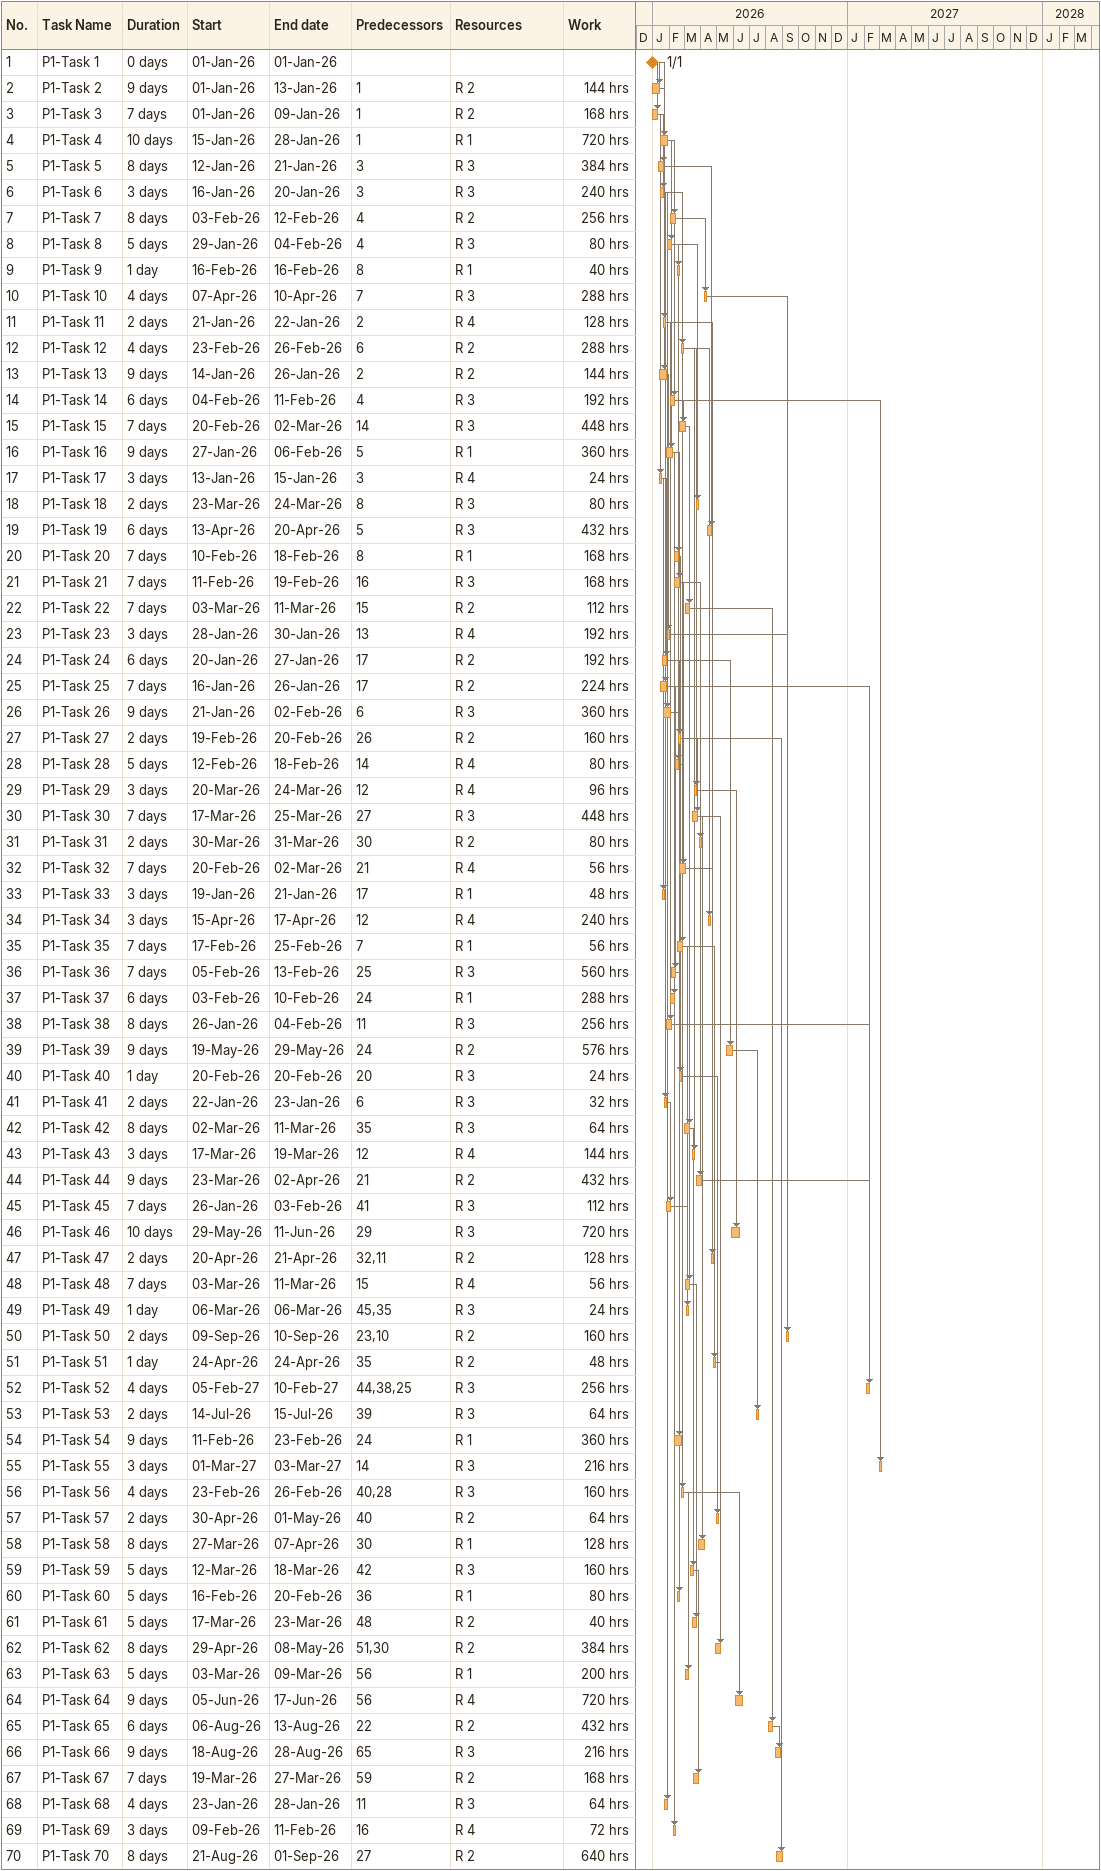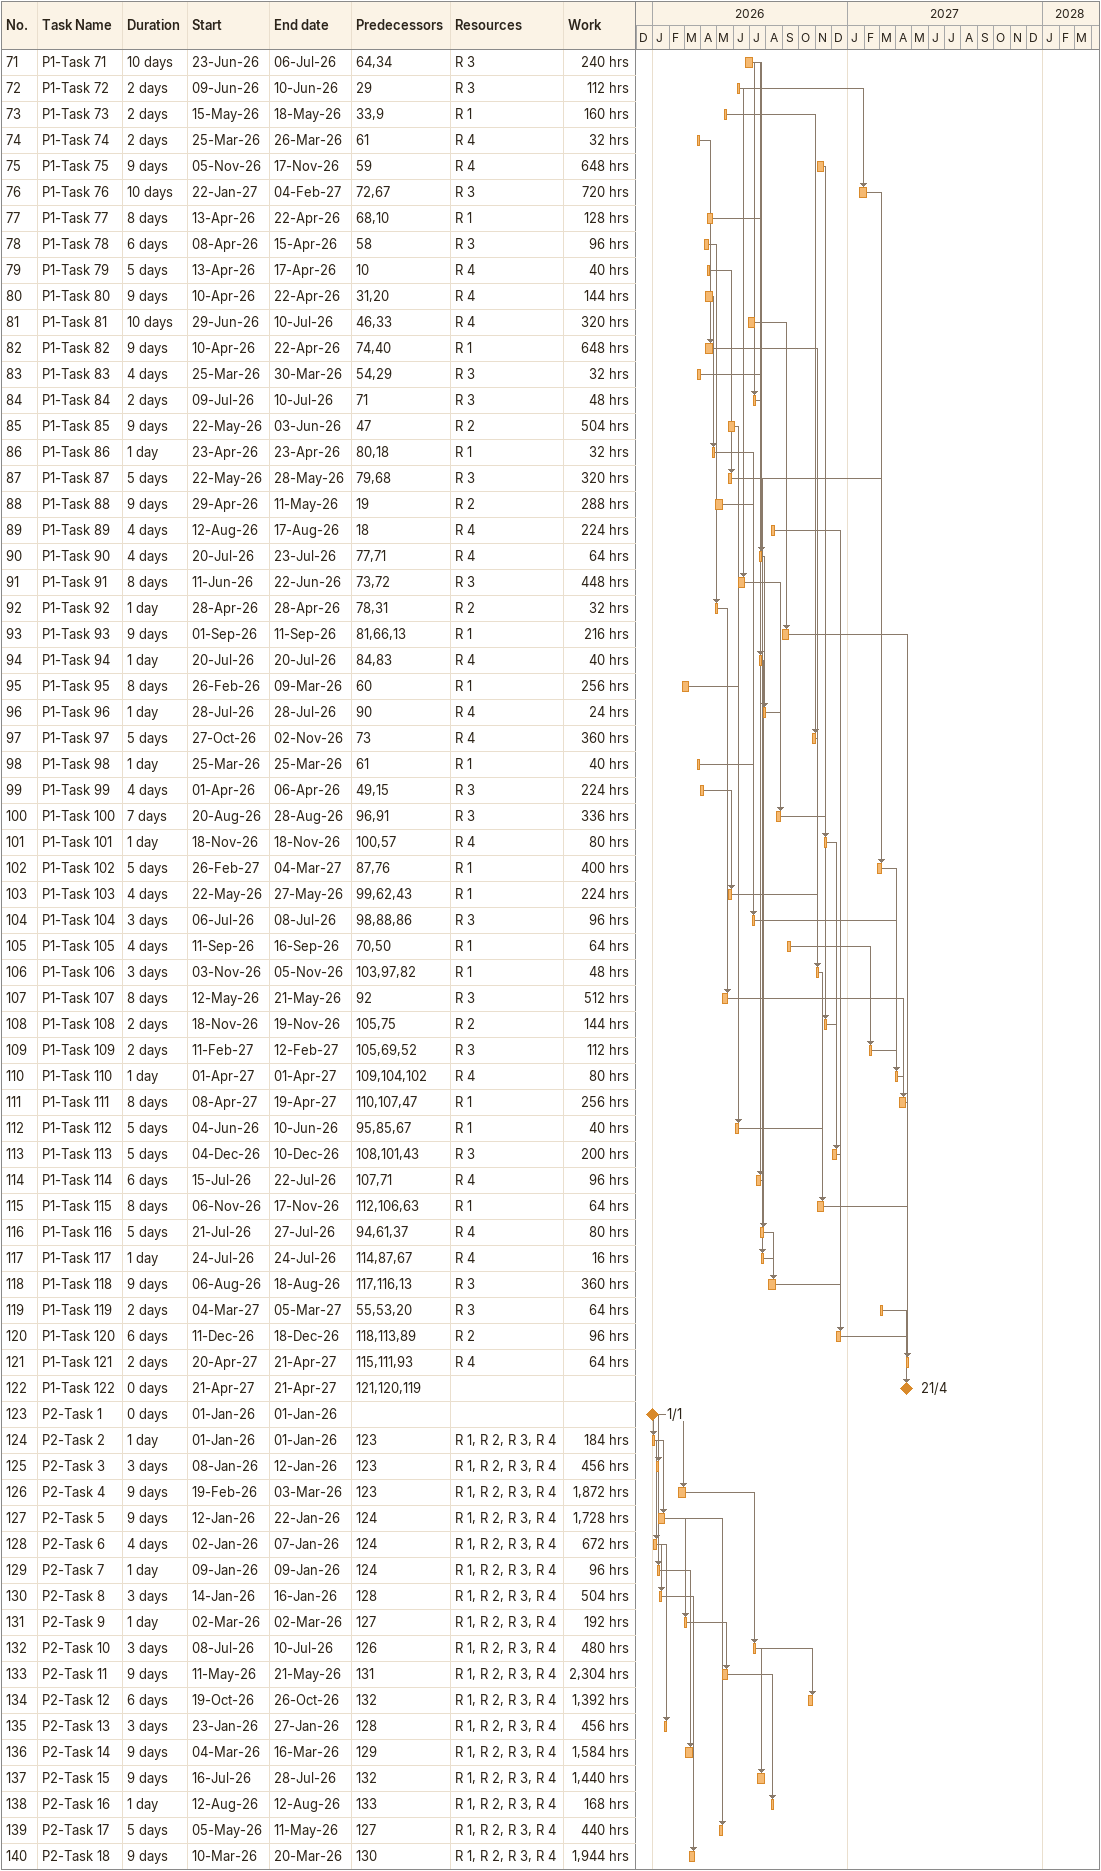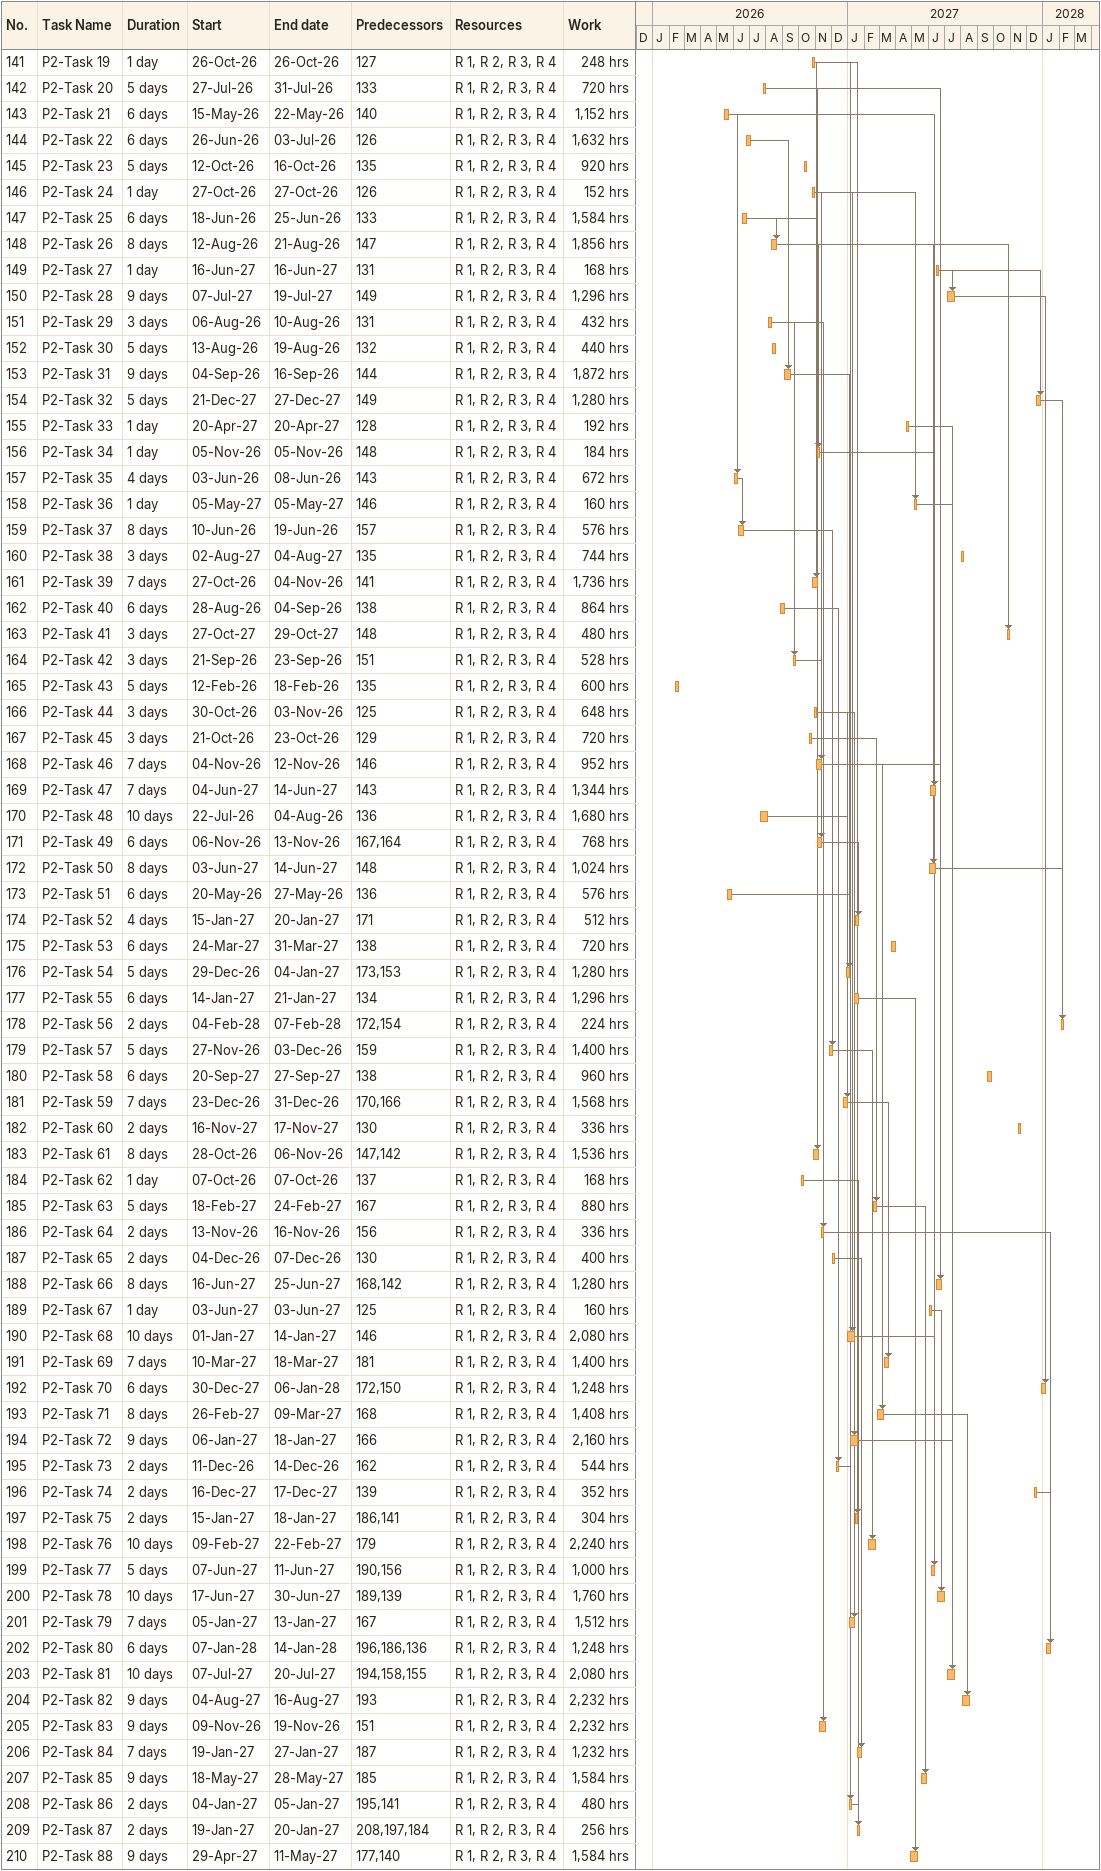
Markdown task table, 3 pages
| ID | Task | Duration | Start | Finish | Predecessors | Resources | Work (h) |
|---|---|---|---|---|---|---|---|
| 1 | P1-Task 1 | 0d | 2026-01-01 | 2026-01-01 |  |  |  |
| 2 | P1-Task 2 | 9d | 2026-01-01 | 2026-01-13 | 1 | R 2 | 144 |
| 3 | P1-Task 3 | 7d | 2026-01-01 | 2026-01-09 | 1 | R 2 | 168 |
| 4 | P1-Task 4 | 10d | 2026-01-15 | 2026-01-28 | 1 | R 1 | 720 |
| 5 | P1-Task 5 | 8d | 2026-01-12 | 2026-01-21 | 3 | R 3 | 384 |
| 6 | P1-Task 6 | 3d | 2026-01-16 | 2026-01-20 | 3 | R 3 | 240 |
| 7 | P1-Task 7 | 8d | 2026-02-03 | 2026-02-12 | 4 | R 2 | 256 |
| 8 | P1-Task 8 | 5d | 2026-01-29 | 2026-02-04 | 4 | R 3 | 80 |
| 9 | P1-Task 9 | 1d | 2026-02-16 | 2026-02-16 | 8 | R 1 | 40 |
| 10 | P1-Task 10 | 4d | 2026-04-07 | 2026-04-10 | 7 | R 3 | 288 |
| 11 | P1-Task 11 | 2d | 2026-01-21 | 2026-01-22 | 2 | R 4 | 128 |
| 12 | P1-Task 12 | 4d | 2026-02-23 | 2026-02-26 | 6 | R 2 | 288 |
| 13 | P1-Task 13 | 9d | 2026-01-14 | 2026-01-26 | 2 | R 2 | 144 |
| 14 | P1-Task 14 | 6d | 2026-02-04 | 2026-02-11 | 4 | R 3 | 192 |
| 15 | P1-Task 15 | 7d | 2026-02-20 | 2026-03-02 | 14 | R 3 | 448 |
| 16 | P1-Task 16 | 9d | 2026-01-27 | 2026-02-06 | 5 | R 1 | 360 |
| 17 | P1-Task 17 | 3d | 2026-01-13 | 2026-01-15 | 3 | R 4 | 24 |
| 18 | P1-Task 18 | 2d | 2026-03-23 | 2026-03-24 | 8 | R 3 | 80 |
| 19 | P1-Task 19 | 6d | 2026-04-13 | 2026-04-20 | 5 | R 3 | 432 |
| 20 | P1-Task 20 | 7d | 2026-02-10 | 2026-02-18 | 8 | R 1 | 168 |
| 21 | P1-Task 21 | 7d | 2026-02-11 | 2026-02-19 | 16 | R 3 | 168 |
| 22 | P1-Task 22 | 7d | 2026-03-03 | 2026-03-11 | 15 | R 2 | 112 |
| 23 | P1-Task 23 | 3d | 2026-01-28 | 2026-01-30 | 13 | R 4 | 192 |
| 24 | P1-Task 24 | 6d | 2026-01-20 | 2026-01-27 | 17 | R 2 | 192 |
| 25 | P1-Task 25 | 7d | 2026-01-16 | 2026-01-26 | 17 | R 2 | 224 |
| 26 | P1-Task 26 | 9d | 2026-01-21 | 2026-02-02 | 6 | R 3 | 360 |
| 27 | P1-Task 27 | 2d | 2026-02-19 | 2026-02-20 | 26 | R 2 | 160 |
| 28 | P1-Task 28 | 5d | 2026-02-12 | 2026-02-18 | 14 | R 4 | 80 |
| 29 | P1-Task 29 | 3d | 2026-03-20 | 2026-03-24 | 12 | R 4 | 96 |
| 30 | P1-Task 30 | 7d | 2026-03-17 | 2026-03-25 | 27 | R 3 | 448 |
| 31 | P1-Task 31 | 2d | 2026-03-30 | 2026-03-31 | 30 | R 2 | 80 |
| 32 | P1-Task 32 | 7d | 2026-02-20 | 2026-03-02 | 21 | R 4 | 56 |
| 33 | P1-Task 33 | 3d | 2026-01-19 | 2026-01-21 | 17 | R 1 | 48 |
| 34 | P1-Task 34 | 3d | 2026-04-15 | 2026-04-17 | 12 | R 4 | 240 |
| 35 | P1-Task 35 | 7d | 2026-02-17 | 2026-02-25 | 7 | R 1 | 56 |
| 36 | P1-Task 36 | 7d | 2026-02-05 | 2026-02-13 | 25 | R 3 | 560 |
| 37 | P1-Task 37 | 6d | 2026-02-03 | 2026-02-10 | 24 | R 1 | 288 |
| 38 | P1-Task 38 | 8d | 2026-01-26 | 2026-02-04 | 11 | R 3 | 256 |
| 39 | P1-Task 39 | 9d | 2026-05-19 | 2026-05-29 | 24 | R 2 | 576 |
| 40 | P1-Task 40 | 1d | 2026-02-20 | 2026-02-20 | 20 | R 3 | 24 |
| 41 | P1-Task 41 | 2d | 2026-01-22 | 2026-01-23 | 6 | R 3 | 32 |
| 42 | P1-Task 42 | 8d | 2026-03-02 | 2026-03-11 | 35 | R 3 | 64 |
| 43 | P1-Task 43 | 3d | 2026-03-17 | 2026-03-19 | 12 | R 4 | 144 |
| 44 | P1-Task 44 | 9d | 2026-03-23 | 2026-04-02 | 21 | R 2 | 432 |
| 45 | P1-Task 45 | 7d | 2026-01-26 | 2026-02-03 | 41 | R 3 | 112 |
| 46 | P1-Task 46 | 10d | 2026-05-29 | 2026-06-11 | 29 | R 3 | 720 |
| 47 | P1-Task 47 | 2d | 2026-04-20 | 2026-04-21 | 32, 11 | R 2 | 128 |
| 48 | P1-Task 48 | 7d | 2026-03-03 | 2026-03-11 | 15 | R 4 | 56 |
| 49 | P1-Task 49 | 1d | 2026-03-06 | 2026-03-06 | 45, 35 | R 3 | 24 |
| 50 | P1-Task 50 | 2d | 2026-09-09 | 2026-09-10 | 23, 10 | R 2 | 160 |
| 51 | P1-Task 51 | 1d | 2026-04-24 | 2026-04-24 | 35 | R 2 | 48 |
| 52 | P1-Task 52 | 4d | 2027-02-05 | 2027-02-10 | 44, 38, 25 | R 3 | 256 |
| 53 | P1-Task 53 | 2d | 2026-07-14 | 2026-07-15 | 39 | R 3 | 64 |
| 54 | P1-Task 54 | 9d | 2026-02-11 | 2026-02-23 | 24 | R 1 | 360 |
| 55 | P1-Task 55 | 3d | 2027-03-01 | 2027-03-03 | 14 | R 3 | 216 |
| 56 | P1-Task 56 | 4d | 2026-02-23 | 2026-02-26 | 40, 28 | R 3 | 160 |
| 57 | P1-Task 57 | 2d | 2026-04-30 | 2026-05-01 | 40 | R 2 | 64 |
| 58 | P1-Task 58 | 8d | 2026-03-27 | 2026-04-07 | 30 | R 1 | 128 |
| 59 | P1-Task 59 | 5d | 2026-03-12 | 2026-03-18 | 42 | R 3 | 160 |
| 60 | P1-Task 60 | 5d | 2026-02-16 | 2026-02-20 | 36 | R 1 | 80 |
| 61 | P1-Task 61 | 5d | 2026-03-17 | 2026-03-23 | 48 | R 2 | 40 |
| 62 | P1-Task 62 | 8d | 2026-04-29 | 2026-05-08 | 51, 30 | R 2 | 384 |
| 63 | P1-Task 63 | 5d | 2026-03-03 | 2026-03-09 | 56 | R 1 | 200 |
| 64 | P1-Task 64 | 9d | 2026-06-05 | 2026-06-17 | 56 | R 4 | 720 |
| 65 | P1-Task 65 | 6d | 2026-08-06 | 2026-08-13 | 22 | R 2 | 432 |
| 66 | P1-Task 66 | 9d | 2026-08-18 | 2026-08-28 | 65 | R 3 | 216 |
| 67 | P1-Task 67 | 7d | 2026-03-19 | 2026-03-27 | 59 | R 2 | 168 |
| 68 | P1-Task 68 | 4d | 2026-01-23 | 2026-01-28 | 11 | R 3 | 64 |
| 69 | P1-Task 69 | 3d | 2026-02-09 | 2026-02-11 | 16 | R 4 | 72 |
| 70 | P1-Task 70 | 8d | 2026-08-21 | 2026-09-01 | 27 | R 2 | 640 |
| 71 | P1-Task 71 | 10d | 2026-06-23 | 2026-07-06 | 64, 34 | R 3 | 240 |
| 72 | P1-Task 72 | 2d | 2026-06-09 | 2026-06-10 | 29 | R 3 | 112 |
| 73 | P1-Task 73 | 2d | 2026-05-15 | 2026-05-18 | 33, 9 | R 1 | 160 |
| 74 | P1-Task 74 | 2d | 2026-03-25 | 2026-03-26 | 61 | R 4 | 32 |
| 75 | P1-Task 75 | 9d | 2026-11-05 | 2026-11-17 | 59 | R 4 | 648 |
| 76 | P1-Task 76 | 10d | 2027-01-22 | 2027-02-04 | 72, 67 | R 3 | 720 |
| 77 | P1-Task 77 | 8d | 2026-04-13 | 2026-04-22 | 68, 10 | R 1 | 128 |
| 78 | P1-Task 78 | 6d | 2026-04-08 | 2026-04-15 | 58 | R 3 | 96 |
| 79 | P1-Task 79 | 5d | 2026-04-13 | 2026-04-17 | 10 | R 4 | 40 |
| 80 | P1-Task 80 | 9d | 2026-04-10 | 2026-04-22 | 31, 20 | R 4 | 144 |
| 81 | P1-Task 81 | 10d | 2026-06-29 | 2026-07-10 | 46, 33 | R 4 | 320 |
| 82 | P1-Task 82 | 9d | 2026-04-10 | 2026-04-22 | 74, 40 | R 1 | 648 |
| 83 | P1-Task 83 | 4d | 2026-03-25 | 2026-03-30 | 54, 29 | R 3 | 32 |
| 84 | P1-Task 84 | 2d | 2026-07-09 | 2026-07-10 | 71 | R 3 | 48 |
| 85 | P1-Task 85 | 9d | 2026-05-22 | 2026-06-03 | 47 | R 2 | 504 |
| 86 | P1-Task 86 | 1d | 2026-04-23 | 2026-04-23 | 80, 18 | R 1 | 32 |
| 87 | P1-Task 87 | 5d | 2026-05-22 | 2026-05-28 | 79, 68 | R 3 | 320 |
| 88 | P1-Task 88 | 9d | 2026-04-29 | 2026-05-11 | 19 | R 2 | 288 |
| 89 | P1-Task 89 | 4d | 2026-08-12 | 2026-08-17 | 18 | R 4 | 224 |
| 90 | P1-Task 90 | 4d | 2026-07-20 | 2026-07-23 | 77, 71 | R 4 | 64 |
| 91 | P1-Task 91 | 8d | 2026-06-11 | 2026-06-22 | 73, 72 | R 3 | 448 |
| 92 | P1-Task 92 | 1d | 2026-04-28 | 2026-04-28 | 78, 31 | R 2 | 32 |
| 93 | P1-Task 93 | 9d | 2026-09-01 | 2026-09-11 | 81, 66, 13 | R 1 | 216 |
| 94 | P1-Task 94 | 1d | 2026-07-20 | 2026-07-20 | 84, 83 | R 4 | 40 |
| 95 | P1-Task 95 | 8d | 2026-02-26 | 2026-03-09 | 60 | R 1 | 256 |
| 96 | P1-Task 96 | 1d | 2026-07-28 | 2026-07-28 | 90 | R 4 | 24 |
| 97 | P1-Task 97 | 5d | 2026-10-27 | 2026-11-02 | 73 | R 4 | 360 |
| 98 | P1-Task 98 | 1d | 2026-03-25 | 2026-03-25 | 61 | R 1 | 40 |
| 99 | P1-Task 99 | 4d | 2026-04-01 | 2026-04-06 | 49, 15 | R 3 | 224 |
| 100 | P1-Task 100 | 7d | 2026-08-20 | 2026-08-28 | 96, 91 | R 3 | 336 |
| 101 | P1-Task 101 | 1d | 2026-11-18 | 2026-11-18 | 100, 57 | R 4 | 80 |
| 102 | P1-Task 102 | 5d | 2027-02-26 | 2027-03-04 | 87, 76 | R 1 | 400 |
| 103 | P1-Task 103 | 4d | 2026-05-22 | 2026-05-27 | 99, 62, 43 | R 1 | 224 |
| 104 | P1-Task 104 | 3d | 2026-07-06 | 2026-07-08 | 98, 88, 86 | R 3 | 96 |
| 105 | P1-Task 105 | 4d | 2026-09-11 | 2026-09-16 | 70, 50 | R 1 | 64 |
| 106 | P1-Task 106 | 3d | 2026-11-03 | 2026-11-05 | 103, 97, 82 | R 1 | 48 |
| 107 | P1-Task 107 | 8d | 2026-05-12 | 2026-05-21 | 92 | R 3 | 512 |
| 108 | P1-Task 108 | 2d | 2026-11-18 | 2026-11-19 | 105, 75 | R 2 | 144 |
| 109 | P1-Task 109 | 2d | 2027-02-11 | 2027-02-12 | 105, 69, 52 | R 3 | 112 |
| 110 | P1-Task 110 | 1d | 2027-04-01 | 2027-04-01 | 109, 104, 102 | R 4 | 80 |
| 111 | P1-Task 111 | 8d | 2027-04-08 | 2027-04-19 | 110, 107, 47 | R 1 | 256 |
| 112 | P1-Task 112 | 5d | 2026-06-04 | 2026-06-10 | 95, 85, 67 | R 1 | 40 |
| 113 | P1-Task 113 | 5d | 2026-12-04 | 2026-12-10 | 108, 101, 43 | R 3 | 200 |
| 114 | P1-Task 114 | 6d | 2026-07-15 | 2026-07-22 | 107, 71 | R 4 | 96 |
| 115 | P1-Task 115 | 8d | 2026-11-06 | 2026-11-17 | 112, 106, 63 | R 1 | 64 |
| 116 | P1-Task 116 | 5d | 2026-07-21 | 2026-07-27 | 94, 61, 37 | R 4 | 80 |
| 117 | P1-Task 117 | 1d | 2026-07-24 | 2026-07-24 | 114, 87, 67 | R 4 | 16 |
| 118 | P1-Task 118 | 9d | 2026-08-06 | 2026-08-18 | 117, 116, 13 | R 3 | 360 |
| 119 | P1-Task 119 | 2d | 2027-03-04 | 2027-03-05 | 55, 53, 20 | R 3 | 64 |
| 120 | P1-Task 120 | 6d | 2026-12-11 | 2026-12-18 | 118, 113, 89 | R 2 | 96 |
| 121 | P1-Task 121 | 2d | 2027-04-20 | 2027-04-21 | 115, 111, 93 | R 4 | 64 |
| 122 | P1-Task 122 | 0d | 2027-04-21 | 2027-04-21 | 121, 120, 119 |  |  |
| 123 | P2-Task 1 | 0d | 2026-01-01 | 2026-01-01 |  |  |  |
| 124 | P2-Task 2 | 1d | 2026-01-01 | 2026-01-01 | 123 | R 1, R 2, R 3, R 4 | 184 |
| 125 | P2-Task 3 | 3d | 2026-01-08 | 2026-01-12 | 123 | R 1, R 2, R 3, R 4 | 456 |
| 126 | P2-Task 4 | 9d | 2026-02-19 | 2026-03-03 | 123 | R 1, R 2, R 3, R 4 | 1872 |
| 127 | P2-Task 5 | 9d | 2026-01-12 | 2026-01-22 | 124 | R 1, R 2, R 3, R 4 | 1728 |
| 128 | P2-Task 6 | 4d | 2026-01-02 | 2026-01-07 | 124 | R 1, R 2, R 3, R 4 | 672 |
| 129 | P2-Task 7 | 1d | 2026-01-09 | 2026-01-09 | 124 | R 1, R 2, R 3, R 4 | 96 |
| 130 | P2-Task 8 | 3d | 2026-01-14 | 2026-01-16 | 128 | R 1, R 2, R 3, R 4 | 504 |
| 131 | P2-Task 9 | 1d | 2026-03-02 | 2026-03-02 | 127 | R 1, R 2, R 3, R 4 | 192 |
| 132 | P2-Task 10 | 3d | 2026-07-08 | 2026-07-10 | 126 | R 1, R 2, R 3, R 4 | 480 |
| 133 | P2-Task 11 | 9d | 2026-05-11 | 2026-05-21 | 131 | R 1, R 2, R 3, R 4 | 2304 |
| 134 | P2-Task 12 | 6d | 2026-10-19 | 2026-10-26 | 132 | R 1, R 2, R 3, R 4 | 1392 |
| 135 | P2-Task 13 | 3d | 2026-01-23 | 2026-01-27 | 128 | R 1, R 2, R 3, R 4 | 456 |
| 136 | P2-Task 14 | 9d | 2026-03-04 | 2026-03-16 | 129 | R 1, R 2, R 3, R 4 | 1584 |
| 137 | P2-Task 15 | 9d | 2026-07-16 | 2026-07-28 | 132 | R 1, R 2, R 3, R 4 | 1440 |
| 138 | P2-Task 16 | 1d | 2026-08-12 | 2026-08-12 | 133 | R 1, R 2, R 3, R 4 | 168 |
| 139 | P2-Task 17 | 5d | 2026-05-05 | 2026-05-11 | 127 | R 1, R 2, R 3, R 4 | 440 |
| 140 | P2-Task 18 | 9d | 2026-03-10 | 2026-03-20 | 130 | R 1, R 2, R 3, R 4 | 1944 |
| 141 | P2-Task 19 | 1d | 2026-10-26 | 2026-10-26 | 127 | R 1, R 2, R 3, R 4 | 248 |
| 142 | P2-Task 20 | 5d | 2026-07-27 | 2026-07-31 | 133 | R 1, R 2, R 3, R 4 | 720 |
| 143 | P2-Task 21 | 6d | 2026-05-15 | 2026-05-22 | 140 | R 1, R 2, R 3, R 4 | 1152 |
| 144 | P2-Task 22 | 6d | 2026-06-26 | 2026-07-03 | 126 | R 1, R 2, R 3, R 4 | 1632 |
| 145 | P2-Task 23 | 5d | 2026-10-12 | 2026-10-16 | 135 | R 1, R 2, R 3, R 4 | 920 |
| 146 | P2-Task 24 | 1d | 2026-10-27 | 2026-10-27 | 126 | R 1, R 2, R 3, R 4 | 152 |
| 147 | P2-Task 25 | 6d | 2026-06-18 | 2026-06-25 | 133 | R 1, R 2, R 3, R 4 | 1584 |
| 148 | P2-Task 26 | 8d | 2026-08-12 | 2026-08-21 | 147 | R 1, R 2, R 3, R 4 | 1856 |
| 149 | P2-Task 27 | 1d | 2027-06-16 | 2027-06-16 | 131 | R 1, R 2, R 3, R 4 | 168 |
| 150 | P2-Task 28 | 9d | 2027-07-07 | 2027-07-19 | 149 | R 1, R 2, R 3, R 4 | 1296 |
| 151 | P2-Task 29 | 3d | 2026-08-06 | 2026-08-10 | 131 | R 1, R 2, R 3, R 4 | 432 |
| 152 | P2-Task 30 | 5d | 2026-08-13 | 2026-08-19 | 132 | R 1, R 2, R 3, R 4 | 440 |
| 153 | P2-Task 31 | 9d | 2026-09-04 | 2026-09-16 | 144 | R 1, R 2, R 3, R 4 | 1872 |
| 154 | P2-Task 32 | 5d | 2027-12-21 | 2027-12-27 | 149 | R 1, R 2, R 3, R 4 | 1280 |
| 155 | P2-Task 33 | 1d | 2027-04-20 | 2027-04-20 | 128 | R 1, R 2, R 3, R 4 | 192 |
| 156 | P2-Task 34 | 1d | 2026-11-05 | 2026-11-05 | 148 | R 1, R 2, R 3, R 4 | 184 |
| 157 | P2-Task 35 | 4d | 2026-06-03 | 2026-06-08 | 143 | R 1, R 2, R 3, R 4 | 672 |
| 158 | P2-Task 36 | 1d | 2027-05-05 | 2027-05-05 | 146 | R 1, R 2, R 3, R 4 | 160 |
| 159 | P2-Task 37 | 8d | 2026-06-10 | 2026-06-19 | 157 | R 1, R 2, R 3, R 4 | 576 |
| 160 | P2-Task 38 | 3d | 2027-08-02 | 2027-08-04 | 135 | R 1, R 2, R 3, R 4 | 744 |
| 161 | P2-Task 39 | 7d | 2026-10-27 | 2026-11-04 | 141 | R 1, R 2, R 3, R 4 | 1736 |
| 162 | P2-Task 40 | 6d | 2026-08-28 | 2026-09-04 | 138 | R 1, R 2, R 3, R 4 | 864 |
| 163 | P2-Task 41 | 3d | 2027-10-27 | 2027-10-29 | 148 | R 1, R 2, R 3, R 4 | 480 |
| 164 | P2-Task 42 | 3d | 2026-09-21 | 2026-09-23 | 151 | R 1, R 2, R 3, R 4 | 528 |
| 165 | P2-Task 43 | 5d | 2026-02-12 | 2026-02-18 | 135 | R 1, R 2, R 3, R 4 | 600 |
| 166 | P2-Task 44 | 3d | 2026-10-30 | 2026-11-03 | 125 | R 1, R 2, R 3, R 4 | 648 |
| 167 | P2-Task 45 | 3d | 2026-10-21 | 2026-10-23 | 129 | R 1, R 2, R 3, R 4 | 720 |
| 168 | P2-Task 46 | 7d | 2026-11-04 | 2026-11-12 | 146 | R 1, R 2, R 3, R 4 | 952 |
| 169 | P2-Task 47 | 7d | 2027-06-04 | 2027-06-14 | 143 | R 1, R 2, R 3, R 4 | 1344 |
| 170 | P2-Task 48 | 10d | 2026-07-22 | 2026-08-04 | 136 | R 1, R 2, R 3, R 4 | 1680 |
| 171 | P2-Task 49 | 6d | 2026-11-06 | 2026-11-13 | 167, 164 | R 1, R 2, R 3, R 4 | 768 |
| 172 | P2-Task 50 | 8d | 2027-06-03 | 2027-06-14 | 148 | R 1, R 2, R 3, R 4 | 1024 |
| 173 | P2-Task 51 | 6d | 2026-05-20 | 2026-05-27 | 136 | R 1, R 2, R 3, R 4 | 576 |
| 174 | P2-Task 52 | 4d | 2027-01-15 | 2027-01-20 | 171 | R 1, R 2, R 3, R 4 | 512 |
| 175 | P2-Task 53 | 6d | 2027-03-24 | 2027-03-31 | 138 | R 1, R 2, R 3, R 4 | 720 |
| 176 | P2-Task 54 | 5d | 2026-12-29 | 2027-01-04 | 173, 153 | R 1, R 2, R 3, R 4 | 1280 |
| 177 | P2-Task 55 | 6d | 2027-01-14 | 2027-01-21 | 134 | R 1, R 2, R 3, R 4 | 1296 |
| 178 | P2-Task 56 | 2d | 2028-02-04 | 2028-02-07 | 172, 154 | R 1, R 2, R 3, R 4 | 224 |
| 179 | P2-Task 57 | 5d | 2026-11-27 | 2026-12-03 | 159 | R 1, R 2, R 3, R 4 | 1400 |
| 180 | P2-Task 58 | 6d | 2027-09-20 | 2027-09-27 | 138 | R 1, R 2, R 3, R 4 | 960 |
| 181 | P2-Task 59 | 7d | 2026-12-23 | 2026-12-31 | 170, 166 | R 1, R 2, R 3, R 4 | 1568 |
| 182 | P2-Task 60 | 2d | 2027-11-16 | 2027-11-17 | 130 | R 1, R 2, R 3, R 4 | 336 |
| 183 | P2-Task 61 | 8d | 2026-10-28 | 2026-11-06 | 147, 142 | R 1, R 2, R 3, R 4 | 1536 |
| 184 | P2-Task 62 | 1d | 2026-10-07 | 2026-10-07 | 137 | R 1, R 2, R 3, R 4 | 168 |
| 185 | P2-Task 63 | 5d | 2027-02-18 | 2027-02-24 | 167 | R 1, R 2, R 3, R 4 | 880 |
| 186 | P2-Task 64 | 2d | 2026-11-13 | 2026-11-16 | 156 | R 1, R 2, R 3, R 4 | 336 |
| 187 | P2-Task 65 | 2d | 2026-12-04 | 2026-12-07 | 130 | R 1, R 2, R 3, R 4 | 400 |
| 188 | P2-Task 66 | 8d | 2027-06-16 | 2027-06-25 | 168, 142 | R 1, R 2, R 3, R 4 | 1280 |
| 189 | P2-Task 67 | 1d | 2027-06-03 | 2027-06-03 | 125 | R 1, R 2, R 3, R 4 | 160 |
| 190 | P2-Task 68 | 10d | 2027-01-01 | 2027-01-14 | 146 | R 1, R 2, R 3, R 4 | 2080 |
| 191 | P2-Task 69 | 7d | 2027-03-10 | 2027-03-18 | 181 | R 1, R 2, R 3, R 4 | 1400 |
| 192 | P2-Task 70 | 6d | 2027-12-30 | 2028-01-06 | 172, 150 | R 1, R 2, R 3, R 4 | 1248 |
| 193 | P2-Task 71 | 8d | 2027-02-26 | 2027-03-09 | 168 | R 1, R 2, R 3, R 4 | 1408 |
| 194 | P2-Task 72 | 9d | 2027-01-06 | 2027-01-18 | 166 | R 1, R 2, R 3, R 4 | 2160 |
| 195 | P2-Task 73 | 2d | 2026-12-11 | 2026-12-14 | 162 | R 1, R 2, R 3, R 4 | 544 |
| 196 | P2-Task 74 | 2d | 2027-12-16 | 2027-12-17 | 139 | R 1, R 2, R 3, R 4 | 352 |
| 197 | P2-Task 75 | 2d | 2027-01-15 | 2027-01-18 | 186, 141 | R 1, R 2, R 3, R 4 | 304 |
| 198 | P2-Task 76 | 10d | 2027-02-09 | 2027-02-22 | 179 | R 1, R 2, R 3, R 4 | 2240 |
| 199 | P2-Task 77 | 5d | 2027-06-07 | 2027-06-11 | 190, 156 | R 1, R 2, R 3, R 4 | 1000 |
| 200 | P2-Task 78 | 10d | 2027-06-17 | 2027-06-30 | 189, 139 | R 1, R 2, R 3, R 4 | 1760 |
| 201 | P2-Task 79 | 7d | 2027-01-05 | 2027-01-13 | 167 | R 1, R 2, R 3, R 4 | 1512 |
| 202 | P2-Task 80 | 6d | 2028-01-07 | 2028-01-14 | 196, 186, 136 | R 1, R 2, R 3, R 4 | 1248 |
| 203 | P2-Task 81 | 10d | 2027-07-07 | 2027-07-20 | 194, 158, 155 | R 1, R 2, R 3, R 4 | 2080 |
| 204 | P2-Task 82 | 9d | 2027-08-04 | 2027-08-16 | 193 | R 1, R 2, R 3, R 4 | 2232 |
| 205 | P2-Task 83 | 9d | 2026-11-09 | 2026-11-19 | 151 | R 1, R 2, R 3, R 4 | 2232 |
| 206 | P2-Task 84 | 7d | 2027-01-19 | 2027-01-27 | 187 | R 1, R 2, R 3, R 4 | 1232 |
| 207 | P2-Task 85 | 9d | 2027-05-18 | 2027-05-28 | 185 | R 1, R 2, R 3, R 4 | 1584 |
| 208 | P2-Task 86 | 2d | 2027-01-04 | 2027-01-05 | 195, 141 | R 1, R 2, R 3, R 4 | 480 |
| 209 | P2-Task 87 | 2d | 2027-01-19 | 2027-01-20 | 208, 197, 184 | R 1, R 2, R 3, R 4 | 256 |
| 210 | P2-Task 88 | 9d | 2027-04-29 | 2027-05-11 | 177, 140 | R 1, R 2, R 3, R 4 | 1584 |
